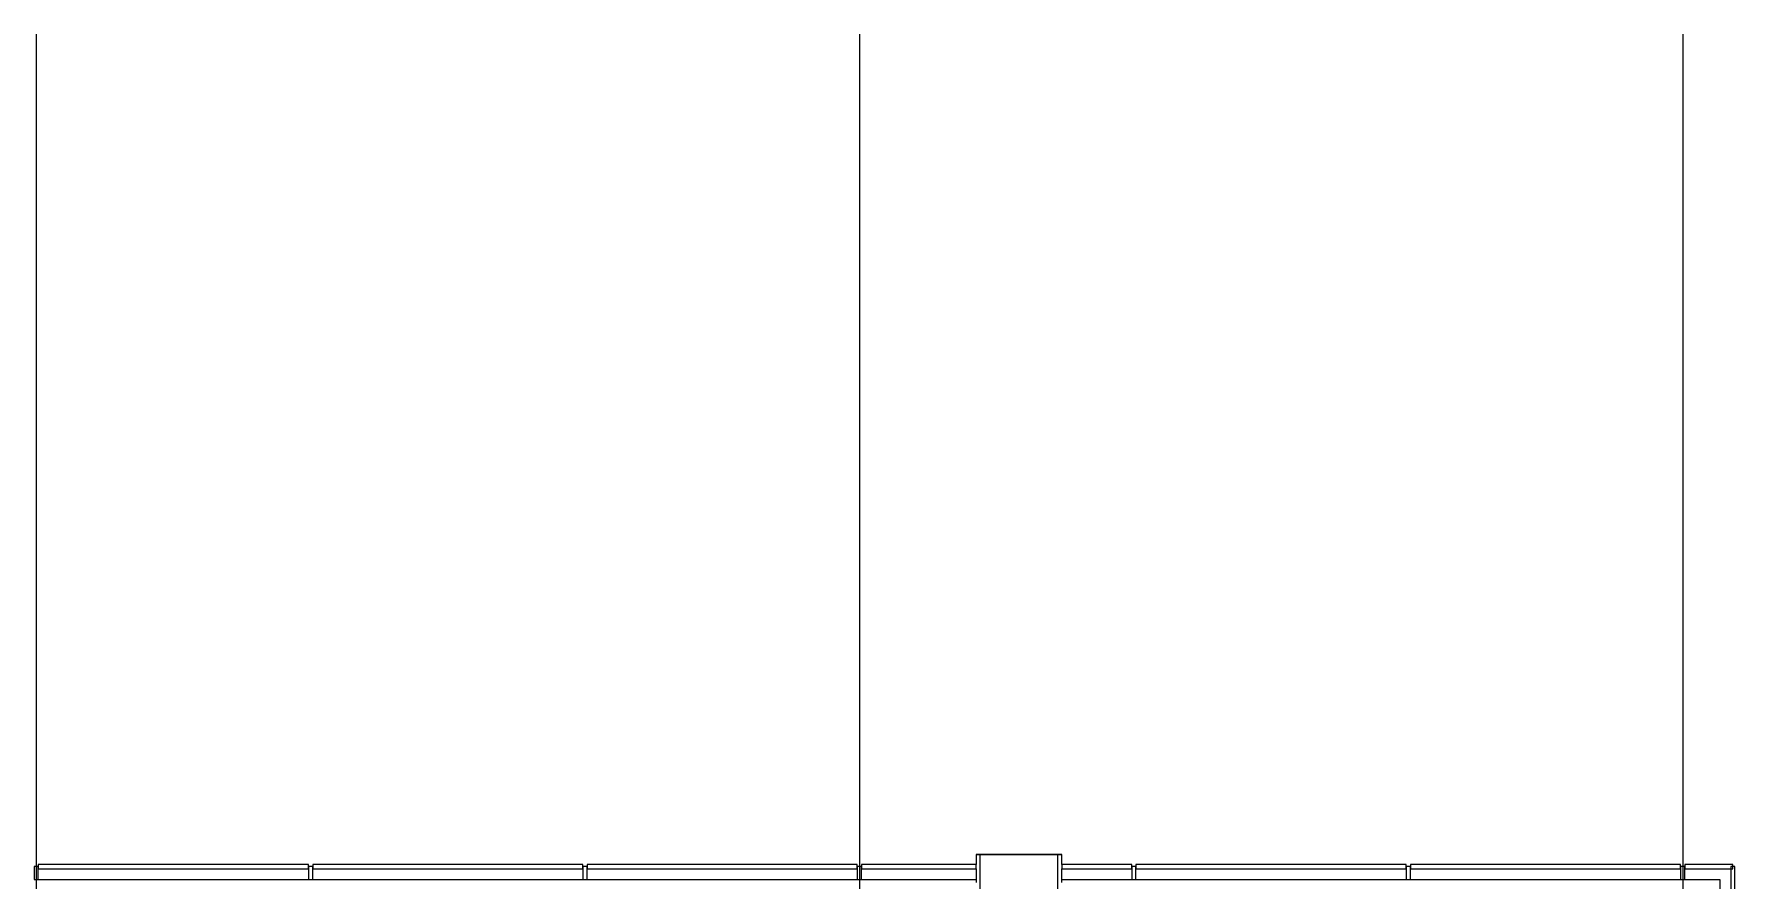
# Model space of a CAD drawing. Extents: x -14231 to 413940, y -171733 to 124993.
# Drawn here: x 195569 to 215404, y -22526 to -12650 of the extents above; entities that cross this region are included whole.
import ezdxf

# ---------------------------------------------------------------- set-up
doc = ezdxf.new("R2010")
doc.units = 0
doc.header["$LTSCALE"] = 8
for name, pattern in [('Access Line', [382.3, 250, -132.3]), ('Centre', [7937.5, 1587.5, -1190.625, 3968.75, -1190.625]), ('IDA - Grid Line', [3500, 2000, -500, 500, -500])]:
    doc.linetypes.add(name, pattern=pattern)
for name, color, linetype, lineweight in [('A-_ANOTGRID_E', 7, 'CONTINUOUS', 9), ('A-_CLAD----_E', 7, 'CONTINUOUS', 9), ('A-_CLAD----_E1', 7, 'CONTINUOUS', 9), ('A-_WIND----_E', 7, 'CONTINUOUS', 9)]:
    doc.layers.add(name, color=color, linetype=linetype, lineweight=lineweight)

# ---------------------------------------------------------------- blocks, each defined once
blk = doc.blocks.new('Aluminium Window - 1000L X 1000H - FAP-02 - 2HR-V58-PH1 LEVEL 3 - PROBE')
at = {"layer": 'A-_WIND----_E', "color": 253, "true_color": 0xaaaaaa}
for p, q in [((-495, 425), (-495, 310)), ((-445, 425), (-495, 425)), ((-445, -50), (-445, 425)), ((455, 425), (-445, 425)), ((505, 425), (455, 425)), ((455, 425), (455, -50)), ((505, 310), (505, 425)), ((-495, 260), (-495, 100)), ((505, 100), (505, 260)), ((-445, -50), (-492, -50)), ((-492, -50), (-445, -50)), ((-492, -100), (-445, -100)), ((-445, -65), (-445, -50)), ((455, -50), (-445, -50)), ((-445, -50), (455, -50)), ((-445, -65), (-445, -100)), ((-395, -65), (-445, -65)), ((-445, -100), (-395, -100)), ((405, -65), (-395, -65)), ((-395, -100), (-395, -65)), ((405, -79), (-395, -79)), ((-395, -79), (-395, -87)), ((-395, -87), (405, -87)), ((-395, -100), (405, -100)), ((455, -65), (405, -65)), ((405, -65), (405, -100)), ((405, -87), (405, -79)), ((405, -100), (455, -100)), ((505, -50), (455, -50)), ((455, -50), (455, -65)), ((455, -50), (505, -50)), ((455, -100), (455, -65)), ((455, -100), (505, -100))]:
    blk.add_line(p, q, dxfattribs=at)
at = {"layer": 'A-_WIND----_E', "color": 253, "linetype": 'Centre', "true_color": 0xaaaaaa}
for p, q in [((-495, 425), (505, 425)), ((-74, 425), (-390, 425))]:
    blk.add_line(p, q, dxfattribs=at)
at = {"layer": 'A-_WIND----_E', "color": 253, "linetype": 'Access Line', "true_color": 0xaaaaaa}
for p, q in [((-420, -1100), (-420, -100)), ((-420, -100), (430, -1100)), ((-420, -1100), (430, -100)), ((430, -1100), (430, -100)), ((-420, -1100), (430, -1100))]:
    blk.add_line(p, q, dxfattribs=at)
blk = doc.blocks.new('System Panel - AlumPanelClad-White-10021056-PH1 LEVEL 3 - PROBE')
at = {"layer": 'A-_CLAD----_E', "color": 253, "true_color": 0xaaaaaa}
for p, q in [((280, 25), (-280, 25)), ((-280, 25), (-280, -25)), ((280, -25), (280, 25)), ((-280, -25), (280, -25))]:
    blk.add_line(p, q, dxfattribs=at)
blk = doc.blocks.new('Rectangular Mullion - groove center-10021053-PH1 LEVEL 3 - PROBE')
at = {"layer": 'A-_CLAD----_E1', "color": 253, "true_color": 0xaaaaaa}
blk.add_line((831922, 325581), (831922, 325991), dxfattribs=at)
blk = doc.blocks.new('System Panel - AlumPanelClad-White-10013864-PH1 LEVEL 3 - PROBE')
at = {"layer": 'A-_CLAD----_E', "color": 253, "true_color": 0xaaaaaa}
for p, q in [((280, 25), (-280, 25)), ((-280, 25), (-280, -25)), ((280, -25), (280, 25)), ((-280, -25), (280, -25))]:
    blk.add_line(p, q, dxfattribs=at)
blk = doc.blocks.new('Rectangular Mullion - groove center-10021132-PH1 LEVEL 3 - PROBE')
at = {"layer": 'A-_CLAD----_E1', "color": 253, "true_color": 0xaaaaaa}
blk.add_line((831922, 325991), (832332, 325991), dxfattribs=at)
blk = doc.blocks.new('System Panel - AlumPanelClad-White-10005328-PH1 LEVEL 3 - PROBE')
at = {"layer": 'A-_CLAD----_E', "color": 253, "true_color": 0xaaaaaa}
for p, q in [((1575, 25), (-1575, 25)), ((-1575, 25), (-1575, -25)), ((1575, -25), (1575, 25)), ((-1575, -25), (1575, -25))]:
    blk.add_line(p, q, dxfattribs=at)
blk = doc.blocks.new('Rectangular Mullion - groove center-10005325-PH1 LEVEL 3 - PROBE')
at = {"layer": 'A-_CLAD----_E1', "color": 253, "true_color": 0xaaaaaa}
blk.add_line((846867, 329691), (850017, 329691), dxfattribs=at)
blk = doc.blocks.new('Rectangular Mullion - groove center-9997094-PH1 LEVEL 3 - PROBE')
at = {"layer": 'A-_CLAD----_E1', "color": 253, "true_color": 0xaaaaaa}
for p, q in [((-25, -150), (-25, 0)), ((-25, 0), (25, 0)), ((25, 0), (25, -150)), ((25, -150), (-25, -150))]:
    blk.add_line(p, q, dxfattribs=at)
blk = doc.blocks.new('System Panel - AlumPanelClad-White-10087131-PH1 LEVEL 3 - PROBE')
at = {"layer": 'A-_CLAD----_E', "color": 253, "true_color": 0xaaaaaa}
for p, q in [((-760, 25), (-1575, 25)), ((-1575, 25), (-1575, -25)), ((-760, -25), (-760, 25)), ((1575, 25), (240, 25)), ((240, 25), (240, -25)), ((1575, -25), (1575, 25)), ((-1575, -25), (-760, -25)), ((240, -25), (1575, -25))]:
    blk.add_line(p, q, dxfattribs=at)
blk = doc.blocks.new('Rectangular Mullion - groove center-10086793-PH1 LEVEL 3 - PROBE')
at = {"layer": 'A-_CLAD----_E1', "color": 253, "true_color": 0xaaaaaa}
blk.add_line((831922, 315981), (831922, 317316), dxfattribs=at)
blk = doc.blocks.new('Rectangular Mullion - groove center-10087119-PH1 LEVEL 3 - PROBE')
at = {"layer": 'A-_CLAD----_E1', "color": 253, "true_color": 0xaaaaaa}
blk.add_line((831922, 318316), (831922, 319131), dxfattribs=at)

msp = doc.modelspace()

# ---------------------------------------------------------------- linework, layer by layer
at = {"layer": 'A-_ANOTGRID_E', "color": 254, "linetype": 'IDA - Grid Line', "true_color": 0xd4d4d4}
for p, q in [((195593.9205, -12650.3661), (195593.9205, -169732.6721)), ((205193.9205, -12650.3661), (205193.9205, -169732.6721)), ((214793.9205, -12650.3661), (214793.9205, -169732.6721))]:
    msp.add_line(p, q, dxfattribs=at)

# ---------------------------------------------------------------- block references
at = {"layer": 'A-_CLAD----_E', "color": 253, "lineweight": 9, "true_color": 0xaaaaaa}
for name, p, rotation in [('System Panel - AlumPanelClad-White-10005328-PH1 LEVEL 3 - PROBE', (197193.9205, -22358.3485), 179.9999999999997), ('System Panel - AlumPanelClad-White-10005328-PH1 LEVEL 3 - PROBE', (200393.9205, -22358.3485), 179.9999999999997), ('System Panel - AlumPanelClad-White-10005328-PH1 LEVEL 3 - PROBE', (203593.9205, -22358.3485), 179.9999999999997), ('System Panel - AlumPanelClad-White-10087131-PH1 LEVEL 3 - PROBE', (206793.9205, -22358.3485), 179.9999999999997), ('System Panel - AlumPanelClad-White-10005328-PH1 LEVEL 3 - PROBE', (209993.9205, -22358.3485), 179.9999999999997), ('System Panel - AlumPanelClad-White-10005328-PH1 LEVEL 3 - PROBE', (213193.9205, -22358.3485), 179.9999999999997), ('System Panel - AlumPanelClad-White-10021056-PH1 LEVEL 3 - PROBE', (215098.9205, -22358.3485), 179.9999999999997), ('System Panel - AlumPanelClad-White-10013864-PH1 LEVEL 3 - PROBE', (215378.9205, -22638.3475), 89.99999999999999)]:
    msp.add_blockref(name, p, dxfattribs=dict(at, rotation=rotation))
at = {"layer": 'A-_CLAD----_E1', "color": 253, "lineweight": 9, "true_color": 0xaaaaaa, "extrusion": (0, 0, -1)}
for p in [(-195593.9205, -22358.3485), (-198793.9205, -22358.3485), (-201993.9205, -22358.3485), (-205193.9205, -22358.3485), (-208393.9205, -22358.3485), (-211593.9205, -22358.3485), (-214793.9205, -22358.3485)]:
    msp.add_blockref('Rectangular Mullion - groove center-9997094-PH1 LEVEL 3 - PROBE', p, dxfattribs=at)
at = {"layer": 'A-_CLAD----_E1', "color": 253, "lineweight": 9, "true_color": 0xaaaaaa}
for p in [(-651248.2547, -352199.4668), (-648048.2547, -352199.4668), (-644848.2547, -352199.4668), (-638448.2547, -352199.4668), (-635248.2547, -352199.4668)]:
    msp.add_blockref('Rectangular Mullion - groove center-10005325-PH1 LEVEL 3 - PROBE', p, dxfattribs=at)
at = {"layer": 'A-_CLAD----_E1', "color": 253, "lineweight": 9, "true_color": 0xaaaaaa, "rotation": 270}
for name in ['Rectangular Mullion - groove center-10086793-PH1 LEVEL 3 - PROBE', 'Rectangular Mullion - groove center-10087119-PH1 LEVEL 3 - PROBE', 'Rectangular Mullion - groove center-10021053-PH1 LEVEL 3 - PROBE', 'Rectangular Mullion - groove center-10021132-PH1 LEVEL 3 - PROBE']:
    msp.add_blockref(name, (-110762.1978, 809413.8288), dxfattribs=at)
at = {"layer": 'A-_WIND----_E', "color": 253, "lineweight": 9, "true_color": 0xaaaaaa}
msp.add_blockref('Aluminium Window - 1000L X 1000H - FAP-02 - 2HR-V58-PH1 LEVEL 3 - PROBE', (207048.9205, -22643.3464), dxfattribs=at)

doc.saveas('drawing.dxf')
